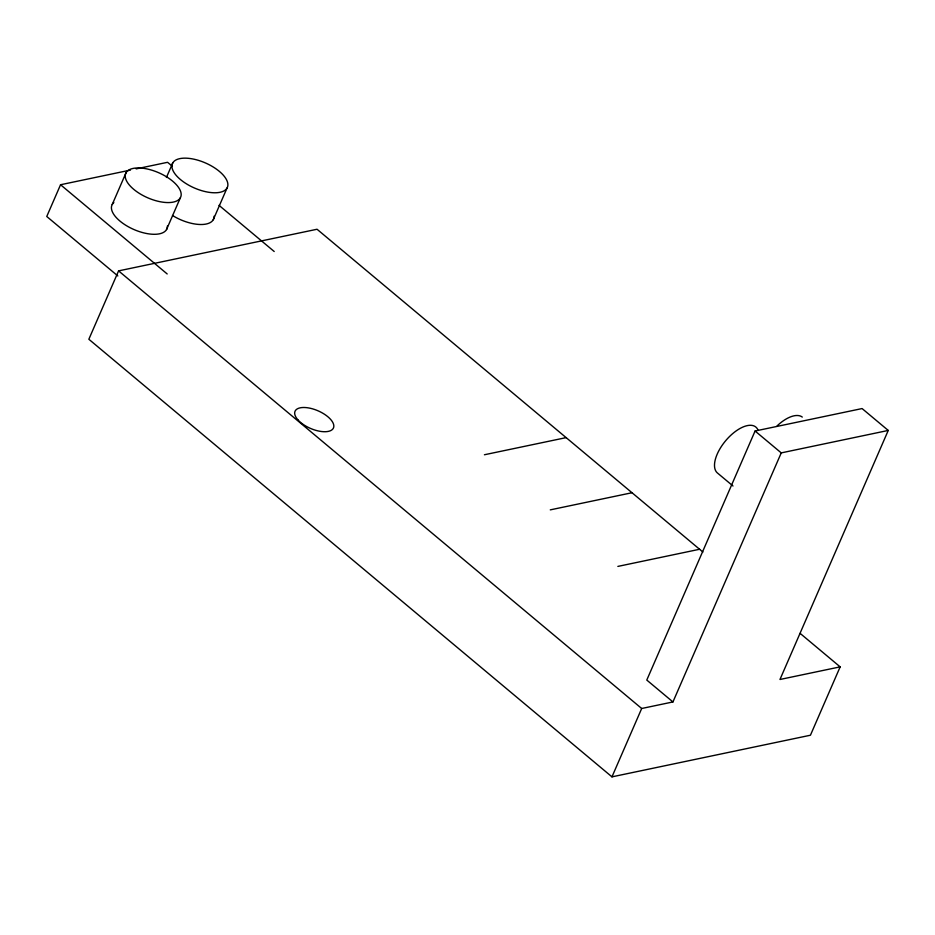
<?xml version="1.0" encoding="UTF-8"?>
<svg xmlns="http://www.w3.org/2000/svg" width="935" height="935" viewBox="0 0 935 935"><rect width="100%" height="100%" fill="white"/><g stroke="black" fill="none" stroke-linecap="round" stroke-linejoin="round"><path stroke-width="1.4" d="M130.468 170.077L60.553 184.744L46.75 216.488L117.845 275.954M112.247 204.461L126.05 172.718M702.886 552.024L317.047 229.25L118.581 270.881L88.848 339.253L611.969 776.856L810.435 735.226L840.156 666.865L800.15 633.392M166.418 177.463L172.741 162.924M166.547 229.531L180.35 197.788A29.932 13.686 23.5 0 0 145.498 168.639A29.932 13.686 23.5 0 0 133.74 189.338A29.932 13.686 23.5 0 0 180.35 197.788M213.25 219.737L227.053 187.993A29.932 13.686 23.5 0 0 192.201 158.845A29.932 13.686 23.5 0 0 180.443 179.543A29.932 13.686 23.5 0 0 227.053 187.993M888.25 430.439L862.093 408.56L755.083 431.012L646.786 680.061L672.943 701.94L781.239 452.891L888.25 430.439L779.965 679.488L840.156 666.865M611.969 776.856L641.69 708.496L672.943 701.94M136.171 168.884L167.564 162.304L172.04 166.044M484.412 454.761L566.131 437.627M550.283 509.867L632.002 492.733M617.86 566.411L699.59 549.266M755.083 431.012L781.239 452.891M733.005 486.001L717.741 473.239A29.932 14.422 -50.1 0 1 727.687 438.421A29.932 14.422 -50.1 0 1 757.934 429.901M219.024 205.338L274.2 251.503M60.553 184.744L167.19 273.955M118.581 270.881L641.69 708.496M777.114 425.869A29.932 14.422 -50.1 0 1 802.288 417.068M167.377 226.013A29.932 13.686 23.5 0 1 133.798 229.472A29.932 13.686 23.5 0 1 113.836 202.568M214.08 216.207A29.932 13.686 23.5 0 1 172.507 215.494M298.113 420.084A20.956 9.584 23.5 0 0 331.937 429.866A20.956 9.584 23.5 0 0 312.676 408.875A20.956 9.584 23.5 0 0 298.113 420.084"/></g></svg>
